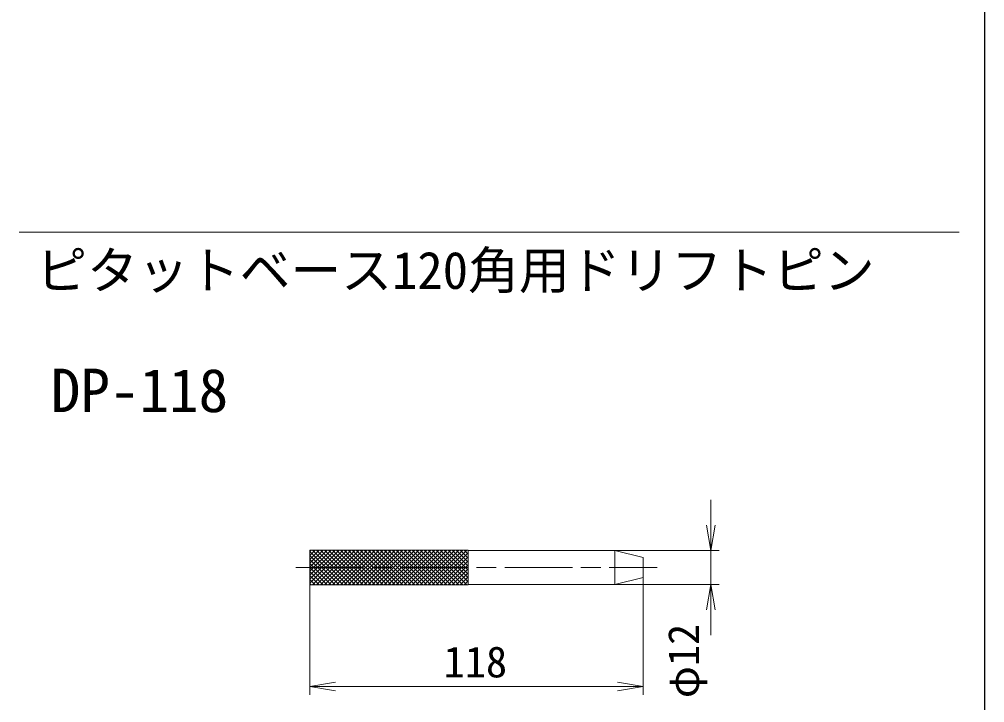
# Model space of a CAD drawing. Units: millimetres at full size, sheet at 1:2; details may follow other scales. Extents: x -630 to 630, y -446 to 446.
# Drawn here: x 258 to 600, y -85.6 to 156.5 of the extents above; entities that cross this region are included whole.
import ezdxf
from ezdxf.enums import TextEntityAlignment as Align

# ---------------------------------------------------------------- set-up
doc = ezdxf.new("R2010")
doc.units = ezdxf.units.MM
doc.header["$LTSCALE"] = 2
doc.linetypes.add('CHAIN', pattern=[18.5, 12, -1.5, 3.5, -1.5])
doc.linetypes.add('USER1', pattern=[1, 0.5, -0.5])
for name, color, linetype, lineweight in [('0-0_レイヤ14', 7, 'Continuous', 13), ('0-1_レイヤ15', 3, 'USER1', 18), ('0-2_レイヤ0', 2, 'Continuous', 25)]:
    doc.layers.add(name, color=color, linetype=linetype, lineweight=lineweight)
doc.styles.add('ＭＳ ゴシック', font='')
doc.styles.get('ＭＳ ゴシック').set_extended_font_data('MS Gothic')

msp = doc.modelspace()

# ---------------------------------------------------------------- linework, layer by layer
at = {"layer": '0-0_レイヤ14', "lineweight": 18}
msp.add_line((258, 81), (591, 81), dxfattribs=at)
at = {"layer": '0-1_レイヤ15', "color": 2, "linetype": 'Continuous', "lineweight": 25}
msp.add_line((600, -420), (600, 360), dxfattribs=at)
at = {"layer": '0-2_レイヤ0', "color": 4, "lineweight": 13}
for p, q in [((502.961, -31.713), (501.461, -22.713)), ((502.961, -31.713), (504.461, -22.713)), ((360.961, -43.316), (372.714, -31.563)), ((360.961, -41.901), (371.3, -31.563)), ((360.961, -40.487), (369.886, -31.563)), ((360.961, -39.073), (368.471, -31.563)), ((360.961, -37.659), (367.057, -31.563)), ((360.961, -36.244), (365.643, -31.563)), ((360.961, -34.83), (364.229, -31.563)), ((360.961, -33.416), (362.815, -31.563)), ((360.961, -32.002), (361.4, -31.563)), ((360.961, -32.11), (372.714, -43.863)), ((360.961, -33.524), (371.3, -43.863)), ((361.828, -31.563), (374.128, -43.863)), ((361.828, -43.863), (374.128, -31.563)), ((363.242, -31.563), (375.542, -43.863)), ((363.242, -43.863), (375.542, -31.563)), ((364.657, -31.563), (376.957, -43.863)), ((364.657, -43.863), (376.957, -31.563)), ((366.071, -31.563), (378.371, -43.863)), ((366.071, -43.863), (378.371, -31.563)), ((367.485, -31.563), (379.785, -43.863)), ((367.485, -43.863), (379.785, -31.563)), ((368.899, -31.563), (381.199, -43.863)), ((368.899, -43.863), (381.199, -31.563)), ((370.314, -31.563), (382.614, -43.863)), ((370.314, -43.863), (382.614, -31.563)), ((371.728, -31.563), (384.028, -43.863)), ((371.728, -43.863), (384.028, -31.563)), ((373.142, -31.563), (385.442, -43.863)), ((373.142, -43.863), (385.442, -31.563)), ((374.556, -31.563), (386.856, -43.863)), ((374.556, -43.863), (386.856, -31.563)), ((375.97, -31.563), (388.27, -43.863)), ((375.97, -43.863), (388.27, -31.563)), ((377.385, -31.563), (389.685, -43.863)), ((377.385, -43.863), (389.685, -31.563)), ((378.799, -31.563), (391.099, -43.863)), ((378.799, -43.863), (391.099, -31.563)), ((380.213, -31.563), (392.513, -43.863)), ((380.213, -43.863), (392.513, -31.563)), ((381.627, -31.563), (393.927, -43.863)), ((381.627, -43.863), (393.927, -31.563)), ((383.041, -31.563), (395.341, -43.863)), ((383.041, -43.863), (395.341, -31.563)), ((384.456, -31.563), (396.756, -43.863)), ((384.456, -43.863), (396.756, -31.563)), ((385.87, -31.563), (398.17, -43.863)), ((385.87, -43.863), (398.17, -31.563)), ((387.284, -31.563), (399.584, -43.863)), ((387.284, -43.863), (399.584, -31.563)), ((388.698, -31.563), (400.998, -43.863)), ((388.698, -43.863), (400.998, -31.563)), ((390.113, -31.563), (402.413, -43.863)), ((390.113, -43.863), (402.413, -31.563)), ((391.527, -31.563), (403.827, -43.863)), ((391.527, -43.863), (403.827, -31.563)), ((392.941, -31.563), (405.241, -43.863)), ((392.941, -43.863), (405.241, -31.563)), ((394.355, -31.563), (406.655, -43.863)), ((394.355, -43.863), (406.655, -31.563)), ((395.769, -31.563), (408.069, -43.863)), ((395.769, -43.863), (408.069, -31.563)), ((397.184, -31.563), (409.484, -43.863)), ((397.184, -43.863), (409.484, -31.563)), ((398.598, -31.563), (410.898, -43.863)), ((398.598, -43.863), (410.898, -31.563)), ((400.012, -31.563), (412.312, -43.863)), ((400.012, -43.863), (412.312, -31.563)), ((401.426, -31.563), (413.726, -43.863)), ((401.426, -43.863), (413.726, -31.563)), ((402.84, -31.563), (415.14, -43.863)), ((402.84, -43.863), (415.14, -31.563)), ((404.255, -31.563), (416.555, -43.863)), ((404.255, -43.863), (416.555, -31.563)), ((405.669, -31.563), (416.961, -42.855)), ((405.669, -43.863), (416.961, -32.57)), ((407.083, -31.563), (416.961, -41.44)), ((407.083, -43.863), (416.961, -33.985)), ((408.497, -31.563), (416.961, -40.026)), ((409.912, -31.563), (416.961, -38.612)), ((411.326, -31.563), (416.961, -37.198)), ((412.74, -31.563), (416.961, -35.784)), ((414.154, -31.563), (416.961, -34.369)), ((415.568, -31.563), (416.961, -32.955)), ((468.961, -31.713), (505.961, -31.713)), ((360.961, -34.938), (369.886, -43.863)), ((360.961, -36.352), (368.471, -43.863)), ((408.497, -43.863), (416.961, -35.399)), ((409.912, -43.863), (416.961, -36.813)), ((360.961, -37.766), (367.057, -43.863)), ((360.961, -39.181), (365.643, -43.863)), ((360.961, -40.595), (364.229, -43.863)), ((411.326, -43.863), (416.961, -38.227)), ((412.74, -43.863), (416.961, -39.641)), ((360.961, -42.009), (362.815, -43.863)), ((360.961, -43.423), (361.4, -43.863)), ((360.961, -43.863), (360.961, -82.863)), ((414.154, -43.863), (416.961, -41.056)), ((415.568, -43.863), (416.961, -42.47)), ((468.961, -43.713), (505.961, -43.713)), ((478.961, -41.213), (478.961, -82.863)), ((502.961, -43.713), (501.461, -52.713)), ((502.961, -43.713), (504.461, -52.713)), ((360.961, -79.863), (369.961, -78.363)), ((478.961, -79.863), (469.961, -78.363)), ((360.961, -79.863), (369.961, -81.363)), ((360.961, -79.863), (478.961, -79.863)), ((478.961, -79.863), (469.961, -81.363))]:
    msp.add_line(p, q, dxfattribs=at)
at = {"layer": '0-2_レイヤ0', "lineweight": 18}
for p, q in [((416.961, -31.713), (468.961, -31.713)), ((416.961, -43.713), (468.961, -43.713))]:
    msp.add_line(p, q, dxfattribs=at)
at = {"layer": '0-2_レイヤ0', "color": 7, "lineweight": 13}
msp.add_line((468.961, -31.713), (468.961, -43.713), dxfattribs=at)
at = {"layer": '0-2_レイヤ0', "color": 4, "linetype": 'CHAIN', "lineweight": 18}
msp.add_line((355.961, -37.713), (483.961, -37.713), dxfattribs=at)
at = {"layer": '0-2_レイヤ0', "color": 4, "lineweight": 13}
msp.add_lwpolyline([(502.961, -13.713), (502.961, -31.713), (502.961, -43.713), (502.961, -61.713)], dxfattribs=at)
at = {"layer": '0-2_レイヤ0', "lineweight": 18}
for points in [[(360.961, -31.563), (416.961, -31.563), (416.961, -43.863)], [(360.961, -31.563), (360.961, -43.863), (416.961, -43.863)], [(468.961, -31.713), (478.961, -34.213), (478.961, -41.213), (468.961, -43.713)]]:
    msp.add_lwpolyline(points, dxfattribs=at)

# ---------------------------------------------------------------- texts
at = {"layer": '0-0_レイヤ14', "style": 'ＭＳ ゴシック'}
msp.add_text('ピタットベース120角用ドリフトピン', height=13.2, dxfattribs=at).set_placement((264, 57), align=Align.BOTTOM_LEFT)
at = {"layer": '0-2_レイヤ0', "color": 7, "style": 'ＭＳ ゴシック'}
msp.add_text('DP-118', height=15.4, dxfattribs=at).set_placement((269.149, 12.698), align=Align.BOTTOM_LEFT)
at = {"layer": '0-2_レイヤ0', "color": 4, "style": 'ＭＳ ゴシック'}
msp.add_text('φ12', height=11, rotation=90, dxfattribs=at).set_placement((502.106, -84.012), align=Align.BOTTOM_LEFT)
msp.add_text('118', height=11, dxfattribs=at).set_placement((408.353, -79.945), align=Align.BOTTOM_LEFT)

doc.saveas('drawing.dxf')
